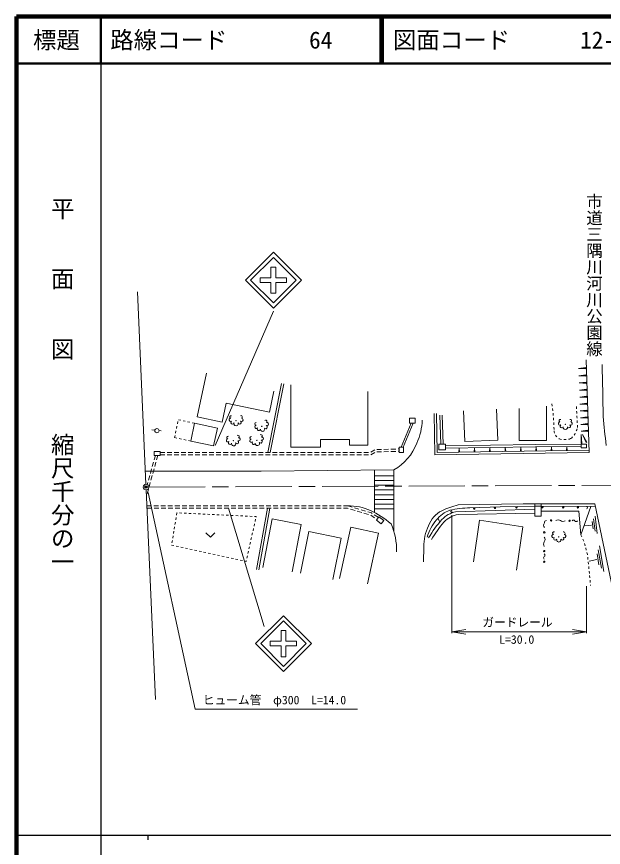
# Model space of a CAD drawing. Units: millimetres, scale not verified. Extents: x 40000 to 680000, y 20000 to 380000.
# Drawn here: x 40000 to 165329, y 202409 to 380000 of the extents above; entities that cross this region are included whole.
import ezdxf
from ezdxf.enums import TextEntityAlignment as Align

# ---------------------------------------------------------------- set-up
doc = ezdxf.new("R2010")
doc.units = ezdxf.units.MM
doc.header["$LTSCALE"] = 1000
doc.header["$PDMODE"] = 32
doc.header["$PDSIZE"] = 500
doc.linetypes.add('CHAIN', pattern=[18.5, 12, -1.5, 3.5, -1.5])
for name, color, linetype, lineweight in [('M-BGD', 7, 'Continuous', 13), ('M-BMK', 2, 'CHAIN', 13), ('M-TTL', 2, 'Continuous', 140), ('M-TTL-BAND', 7, 'Continuous', 25), ('M-TTL-LINE', 7, 'Continuous', 50), ('M-TTL-TXT', 7, 'Continuous', 13), ('M-WORK', 1, 'Continuous', 13)]:
    doc.layers.add(name, color=color, linetype=linetype, lineweight=lineweight)
doc.layers.add('M-OTRS', color=6, linetype='Continuous')
doc.styles.add('@ＭＳ ゴシック', font='')
doc.styles.add('ＭＳ ゴシック', font='')
doc.styles.get('@ＭＳ ゴシック').set_extended_font_data('@MS Gothic')
doc.styles.get('ＭＳ ゴシック').set_extended_font_data('MS Gothic')

# ---------------------------------------------------------------- blocks, each defined once
blk = doc.blocks.new('open_arrow')
at = {"color": 0, "linetype": 'Continuous', "lineweight": -2}
blk.add_lwpolyline([(7.5, 1.25), (0, 0), (7.5, -1.25)], dxfattribs=at)

msp = doc.modelspace()

# ---------------------------------------------------------------- linework, layer by layer
at = {"layer": 'M-BGD'}
for p, q in [((65785, 321171), (67622, 280038)), ((67676, 278839), (69679, 233990))]:
    msp.add_line(p, q, dxfattribs=at)
msp.add_circle((67649, 279438), 600, dxfattribs=at)
at = {"layer": 'M-BMK'}
msp.add_line((68251, 279441), (167042, 279815), dxfattribs=at)
at = {"layer": 'M-OTRS'}
msp.add_point((67649, 279438), dxfattribs=at)
at = {"layer": 'M-TTL'}
for p, q in [((40000, 380000), (40000, 20000)), ((680000, 380000), (40000, 380000))]:
    msp.add_line(p, q, dxfattribs=at)
at = {"layer": 'M-TTL-BAND'}
for p, q in [((58000, 370000), (58000, 20000)), ((40000, 205000), (579000, 205000)), ((68000, 205000), (68000, 204000))]:
    msp.add_line(p, q, dxfattribs=at)
at = {"layer": 'M-TTL-LINE'}
for p, q in [((58000, 380000), (58000, 370000)), ((117750, 380000), (117750, 370000)), ((118250, 380000), (118250, 370000)), ((40000, 370000), (680000, 370000))]:
    msp.add_line(p, q, dxfattribs=at)
at = {"layer": 'M-WORK'}
for p, q in [((94834, 329646), (88853, 323665)), ((94834, 329646), (100815, 323665)), ((94834, 328514), (89984, 323665)), ((94834, 328514), (99684, 323665)), ((94334, 326465), (95334, 326465)), ((94334, 326465), (94334, 324165)), ((95334, 326465), (95334, 324165)), ((94834, 317683), (88853, 323665)), ((94834, 318815), (89984, 323665)), ((92033, 323165), (92033, 324165)), ((92033, 324165), (94334, 324165)), ((94834, 317683), (100815, 323665)), ((94834, 318815), (99684, 323665)), ((95334, 324165), (97635, 324165)), ((97635, 324165), (97635, 323165)), ((92033, 323165), (94334, 323165)), ((94334, 323165), (94334, 320864)), ((95334, 323165), (97635, 323165)), ((95334, 323165), (95334, 320864)), ((94334, 320864), (95334, 320864)), ((82382, 288321), (94834, 317056)), ((161627, 306626), (162296, 286812)), ((80557, 303813), (78560, 294449)), ((161559, 304990), (160026, 304790)), ((161564, 304835), (160026, 304790)), ((161569, 304681), (160026, 304790)), ((161559, 304990), (161569, 304681)), ((161605, 303432), (160089, 303234)), ((161610, 303279), (160089, 303234)), ((161614, 303126), (160089, 303234)), ((161605, 303432), (161614, 303126)), ((96583, 301593), (93658, 286798)), ((97073, 301496), (94168, 286798)), ((98535, 301276), (98535, 287952)), ((161651, 301891), (160151, 301695)), ((161655, 301740), (160151, 301695)), ((161660, 301588), (160151, 301695)), ((161695, 300367), (160213, 300174)), ((161700, 300217), (160213, 300174)), ((161704, 300068), (160213, 300174)), ((161651, 301891), (161660, 301588)), ((161695, 300367), (161704, 300068)), ((94970, 299960), (94002, 295420)), ((115017, 288416), (115017, 299894)), ((161740, 298860), (160274, 298669)), ((161744, 298712), (160274, 298669)), ((161748, 298564), (160274, 298669)), ((161740, 298860), (161748, 298564)), ((83881, 293315), (84750, 297393)), ((84750, 297393), (94002, 295420)), ((153203, 296738), (153214, 289365)), ((154294, 297227), (154364, 296732)), ((161784, 297369), (160334, 297180)), ((161788, 297223), (160334, 297180)), ((161792, 297077), (160334, 297180)), ((161784, 297369), (161792, 297077)), ((129161, 295133), (129362, 286340)), ((129661, 295144), (129850, 286847)), ((135449, 295759), (135750, 289167)), ((142809, 289489), (142507, 296095)), ((147376, 289356), (147366, 296239)), ((154433, 296237), (154503, 295742)), ((154573, 295247), (154638, 294783)), ((161827, 295895), (160393, 295709)), ((161831, 295751), (160393, 295709)), ((161835, 295606), (160393, 295709)), ((161827, 295895), (161835, 295606)), ((74351, 292934), (74455, 293423)), ((75054, 293707), (74565, 293811)), ((76032, 293498), (75543, 293603)), ((77010, 293290), (76521, 293394)), ((77175, 289265), (77988, 293081)), ((77988, 293081), (77499, 293185)), ((77988, 293081), (82883, 292037)), ((83881, 293315), (78560, 294449)), ((122162, 287964), (124275, 293089)), ((122595, 287964), (124708, 293089)), ((130375, 294774), (130594, 288573)), ((130875, 294792), (131094, 288573)), ((154638, 294783), (154640, 294751)), ((154666, 294252), (154692, 293752)), ((154718, 293253), (154744, 292754)), ((161870, 294438), (160452, 294253)), ((161874, 294295), (160452, 294253)), ((161878, 294152), (160452, 294253)), ((161870, 294438), (161878, 294152)), ((69532, 291595), (68914, 291662)), ((70900, 291446), (70416, 291499)), ((73934, 290978), (74038, 291467)), ((74142, 291956), (74246, 292445)), ((82883, 292037), (82069, 288221)), ((154770, 292255), (154796, 291755)), ((161912, 292996), (160511, 292814)), ((161916, 292855), (160511, 292814)), ((161921, 292714), (160511, 292814)), ((161954, 291571), (160568, 291390)), ((161958, 291431), (160568, 291390)), ((161962, 291291), (160568, 291390)), ((161912, 292996), (161921, 292714)), ((161954, 291571), (161962, 291291)), ((73725, 290000), (73829, 290489)), ((74241, 289890), (73752, 289995)), ((75219, 289682), (74730, 289786)), ((76197, 289473), (75708, 289578)), ((104912, 287952), (104912, 289590)), ((104912, 289590), (111092, 289590)), ((111092, 289590), (111092, 288416)), ((142809, 289489), (135750, 289167)), ((160571, 288719), (160572, 290669)), ((160721, 288715), (160572, 290669)), ((160646, 288717), (160572, 290669)), ((161819, 289007), (160900, 290694)), ((161754, 288967), (160900, 290694)), ((161689, 288927), (160900, 290694)), ((77175, 289265), (76686, 289369)), ((82069, 288221), (77175, 289265)), ((98535, 287952), (104912, 287952)), ((111092, 288416), (115017, 288416)), ((131593, 288220), (150842, 288543)), ((131593, 287720), (150848, 288043)), ((134456, 286956), (134519, 287702)), ((134605, 286958), (134519, 287702)), ((134530, 286957), (134519, 287702)), ((137744, 287002), (137808, 287747)), ((137893, 287004), (137808, 287747)), ((137818, 287003), (137808, 287747)), ((141031, 287049), (141095, 287792)), ((141180, 287051), (141095, 287792)), ((141106, 287050), (141095, 287792)), ((144318, 287095), (144381, 287838)), ((144466, 287097), (144381, 287838)), ((144392, 287096), (144381, 287838)), ((153214, 289365), (147376, 289356)), ((147602, 287141), (147666, 287883)), ((147750, 287144), (147666, 287883)), ((147676, 287142), (147666, 287883)), ((150842, 288543), (160568, 288612)), ((150848, 288043), (160568, 288112)), ((150886, 287188), (150950, 287928)), ((151034, 287190), (150950, 287928)), ((150960, 287189), (150950, 287928)), ((154169, 287234), (154232, 287973)), ((154316, 287236), (154232, 287973)), ((154242, 287235), (154232, 287973)), ((157450, 287281), (157513, 288018)), ((157597, 287283), (157513, 288018)), ((157523, 287282), (157513, 288018)), ((160721, 288715), (160571, 288719)), ((161819, 289007), (161689, 288927)), ((69653, 286204), (69383, 285241)), ((70173, 286204), (69903, 285241)), ((70651, 286798), (71651, 286798)), ((70651, 286298), (71651, 286298)), ((72151, 286798), (73151, 286798)), ((72151, 286298), (73151, 286298)), ((73651, 286798), (74651, 286798)), ((73651, 286298), (74651, 286298)), ((75151, 286798), (76151, 286798)), ((75151, 286298), (76151, 286298)), ((76651, 286798), (77651, 286798)), ((76651, 286298), (77651, 286298)), ((78151, 286798), (79151, 286798)), ((78151, 286298), (79151, 286298)), ((79651, 286798), (80651, 286798)), ((79651, 286298), (80651, 286298)), ((81151, 286798), (82151, 286798)), ((81151, 286298), (82151, 286298)), ((82651, 286798), (83651, 286798)), ((82651, 286298), (83651, 286298)), ((84151, 286798), (85151, 286798)), ((84151, 286298), (85151, 286298)), ((85651, 286798), (86651, 286798)), ((85651, 286298), (86651, 286298)), ((87151, 286798), (88151, 286798)), ((87151, 286298), (88151, 286298)), ((88651, 286798), (89651, 286798)), ((88651, 286298), (89651, 286298)), ((90151, 286798), (91151, 286798)), ((90151, 286298), (91151, 286298)), ((91651, 286798), (92651, 286798)), ((91651, 286298), (92651, 286298)), ((93151, 286798), (94151, 286798)), ((93151, 286298), (94151, 286298)), ((94651, 286798), (95651, 286798)), ((94651, 286298), (95651, 286298)), ((96151, 286798), (97151, 286798)), ((96151, 286298), (97151, 286298)), ((97651, 286798), (98651, 286798)), ((97651, 286298), (98651, 286298)), ((99151, 286798), (100151, 286798)), ((99151, 286298), (100151, 286298)), ((100651, 286798), (101651, 286798)), ((100651, 286298), (101651, 286298)), ((102151, 286798), (103151, 286798)), ((102151, 286298), (103151, 286298)), ((103651, 286798), (104651, 286798)), ((103651, 286298), (104651, 286298)), ((105151, 286798), (106151, 286798)), ((105151, 286298), (106151, 286298)), ((106651, 286798), (107651, 286798)), ((106651, 286298), (107651, 286298)), ((108151, 286798), (109151, 286798)), ((108151, 286298), (109151, 286298)), ((109651, 286798), (110651, 286798)), ((109651, 286298), (110651, 286298)), ((111151, 286798), (112151, 286798)), ((111151, 286298), (112151, 286298)), ((112651, 286798), (113651, 286798)), ((112651, 286298), (113651, 286298)), ((114151, 286798), (115151, 286798)), ((114151, 286298), (115151, 286298)), ((115630, 286872), (116478, 287402)), ((115651, 286298), (115656, 286298)), ((115656, 286298), (116499, 286826)), ((116965, 286952), (117965, 286980)), ((116966, 287452), (117966, 287480)), ((118465, 286994), (119464, 287023)), ((118466, 287495), (119465, 287523)), ((119964, 287037), (120964, 287065)), ((119965, 287537), (120965, 287566)), ((121464, 287080), (121689, 287086)), ((121465, 287580), (121689, 287586)), ((129362, 286340), (162296, 286812)), ((129850, 286847), (162279, 287312)), ((134605, 286958), (134456, 286956)), ((137893, 287004), (137744, 287002)), ((141180, 287051), (141031, 287049)), ((144466, 287097), (144318, 287095)), ((147750, 287144), (147602, 287141)), ((151034, 287190), (150886, 287188)), ((154316, 287236), (154169, 287234)), ((157597, 287283), (157450, 287281)), ((69249, 284759), (68979, 283797)), ((69768, 284759), (69498, 283797)), ((67497, 282839), (92232, 282839)), ((68844, 283315), (68574, 282352)), ((69363, 283315), (69093, 282352)), ((92232, 282839), (120577, 283104)), ((116463, 283066), (116463, 273996)), ((120577, 269960), (120577, 283104)), ((68439, 281871), (68169, 280908)), ((68958, 281871), (68688, 280908)), ((116463, 281838), (120577, 281838)), ((116463, 280831), (120577, 280831)), ((68149, 278982), (67879, 278019)), ((68034, 280426), (67909, 279979)), ((68553, 280426), (68284, 279463)), ((116463, 279823), (120577, 279823)), ((67744, 277538), (67735, 277507)), ((68132, 278242), (78148, 231958)), ((116463, 278816), (120577, 278816)), ((116463, 277808), (120577, 277808)), ((67828, 275426), (68828, 275426)), ((69328, 275426), (70328, 275426)), ((70828, 275426), (71828, 275426)), ((72328, 275426), (73328, 275426)), ((73828, 275426), (74828, 275426)), ((75328, 275426), (76328, 275426)), ((76828, 275426), (77828, 275426)), ((78328, 275426), (79328, 275426)), ((79828, 275426), (80828, 275426)), ((81328, 275426), (82328, 275426)), ((82828, 275426), (83828, 275426)), ((84328, 275426), (85328, 275426)), ((85828, 275426), (86828, 275426)), ((87328, 275426), (88328, 275426)), ((88828, 275426), (89828, 275426)), ((90328, 275426), (91328, 275426)), ((91828, 275426), (92828, 275426)), ((93328, 275426), (94328, 275426)), ((94828, 275426), (95828, 275426)), ((96328, 275426), (97328, 275426)), ((97828, 275426), (98828, 275426)), ((99328, 275426), (100328, 275426)), ((100828, 275426), (101828, 275426)), ((102328, 275426), (103328, 275426)), ((103828, 275426), (104828, 275426)), ((105328, 275426), (106328, 275426)), ((106828, 275426), (107828, 275426)), ((108328, 275426), (109328, 275426)), ((109828, 275426), (110717, 275426)), ((110717, 275426), (111676, 275139)), ((116463, 276801), (120577, 276801)), ((116463, 275793), (120577, 275793)), ((134302, 275602), (148177, 275844)), ((143299, 275189), (150702, 275344)), ((148177, 275844), (163530, 275844)), ((150702, 275844), (150702, 273236)), ((150702, 275344), (152074, 275335)), ((152074, 273236), (152074, 275844)), ((152074, 275335), (163651, 275258)), ((163530, 275844), (169701, 246140)), ((67851, 274926), (68851, 274926)), ((69351, 274926), (70351, 274926)), ((70851, 274926), (71851, 274926)), ((72351, 274926), (73351, 274926)), ((73851, 274926), (74851, 274926)), ((74227, 273921), (74147, 273428)), ((74301, 273918), (74227, 273921)), ((75300, 273871), (74801, 273894)), ((75351, 274926), (76351, 274926)), ((76299, 273824), (75800, 273847)), ((77298, 273777), (76799, 273801)), ((76851, 274926), (77851, 274926)), ((78297, 273730), (77798, 273754)), ((78351, 274926), (79351, 274926)), ((79296, 273684), (78796, 273707)), ((80295, 273637), (79795, 273660)), ((79851, 274926), (80851, 274926)), ((81294, 273590), (80794, 273613)), ((81351, 274926), (82351, 274926)), ((82293, 273543), (81793, 273567)), ((83292, 273496), (82792, 273520)), ((82851, 274926), (83851, 274926)), ((84351, 274926), (85351, 274926)), ((85223, 274926), (92842, 249619)), ((85851, 274926), (86851, 274926)), ((87351, 274926), (88351, 274926)), ((88851, 274926), (89851, 274926)), ((90351, 274926), (91351, 274926)), ((91222, 261810), (93553, 274926)), ((91715, 261722), (94061, 274926)), ((91851, 274926), (92851, 274926)), ((93351, 274926), (94351, 274926)), ((94851, 274926), (95851, 274926)), ((96351, 274926), (97351, 274926)), ((97851, 274926), (98851, 274926)), ((99351, 274926), (100351, 274926)), ((100851, 274926), (101851, 274926)), ((102351, 274926), (103351, 274926)), ((103851, 274926), (104851, 274926)), ((105351, 274926), (106351, 274926)), ((106851, 274926), (107851, 274926)), ((108351, 274926), (109351, 274926)), ((109851, 274926), (110644, 274926)), ((110644, 274926), (110842, 274867)), ((111321, 274723), (112279, 274436)), ((112155, 274996), (113113, 274709)), ((112758, 274293), (113716, 274006)), ((113592, 274566), (114550, 274279)), ((114195, 273863), (115153, 273576)), ((115029, 274136), (115766, 273915)), ((115766, 273915), (115960, 273791)), ((116381, 273521), (117223, 272981)), ((116463, 274786), (120577, 274786)), ((150702, 274719), (133768, 274155)), ((150779, 273887), (134311, 273560)), ((136819, 275016), (143299, 275189)), ((152074, 274271), (160061, 274271)), ((160061, 274271), (160508, 269221)), ((160508, 269221), (162666, 275264)), ((73906, 271947), (73826, 271453)), ((74067, 272934), (73986, 272441)), ((84290, 273449), (83791, 273473)), ((85289, 273403), (84790, 273426)), ((86288, 273356), (85789, 273379)), ((87287, 273309), (86788, 273332)), ((88286, 273262), (87787, 273286)), ((89285, 273215), (88786, 273239)), ((90284, 273169), (89784, 273192)), ((91183, 273126), (90783, 273145)), ((90940, 272054), (91050, 272542)), ((91161, 273029), (91183, 273126)), ((92611, 262254), (94608, 272653)), ((94608, 272653), (100801, 271464)), ((115623, 273413), (116465, 272873)), ((117387, 273083), (116847, 272368)), ((116847, 272368), (117872, 271596)), ((116886, 272603), (116980, 272543)), ((118411, 272311), (117387, 273083)), ((118411, 272311), (117872, 271596)), ((130406, 272002), (130002, 272785)), ((132941, 273448), (132941, 248191)), ((138877, 272344), (137560, 263486)), ((138877, 272344), (148142, 270966)), ((150702, 273236), (152074, 273236)), ((162954, 272084), (163166, 270496)), ((163249, 272643), (163603, 269997)), ((163544, 273201), (164039, 269498)), ((73585, 269973), (73505, 269479)), ((73746, 270960), (73666, 270466)), ((90497, 270104), (90608, 270591)), ((90718, 271079), (90829, 271566)), ((100801, 271464), (98850, 261307)), ((111389, 270896), (108982, 259854)), ((117326, 269602), (111389, 270896)), ((146763, 261694), (148142, 270966)), ((162816, 271270), (161353, 271151)), ((73425, 268986), (73345, 268492)), ((80421, 269651), (81381, 268691)), ((81381, 268691), (82341, 269651)), ((90054, 268153), (90165, 268641)), ((90275, 269128), (90386, 269616)), ((100621, 260998), (102433, 269915)), ((102433, 269915), (109325, 268514)), ((109325, 268514), (107535, 259708)), ((114953, 258716), (117326, 269602)), ((160508, 269221), (160719, 268767)), ((160930, 268314), (161140, 267860)), ((73105, 267016), (73593, 266910)), ((73265, 267999), (73184, 267505)), ((74082, 266803), (74570, 266697)), ((75059, 266590), (75548, 266484)), ((89611, 266203), (89722, 266690)), ((89833, 267178), (89943, 267666)), ((126926, 263434), (127012, 266623)), ((161288, 267384), (161420, 266902)), ((161553, 266420), (161685, 265938)), ((164490, 266858), (165455, 261381)), ((76036, 266377), (76525, 266271)), ((77013, 266164), (77502, 266057)), ((77990, 265951), (78479, 265844)), ((78967, 265738), (79456, 265631)), ((79944, 265525), (80433, 265418)), ((80921, 265312), (81410, 265205)), ((81898, 265099), (82387, 264992)), ((82875, 264885), (83364, 264779)), ((83852, 264672), (84341, 264566)), ((89169, 264252), (89279, 264740)), ((89390, 265228), (89501, 265715)), ((161818, 265455), (161939, 265016)), ((161939, 265016), (161943, 264972)), ((163969, 265143), (164383, 262796)), ((164230, 266001), (164919, 262088)), ((84829, 264459), (85318, 264353)), ((85806, 264246), (86295, 264140)), ((86783, 264033), (87272, 263927)), ((87760, 263820), (88249, 263713)), ((88737, 263607), (89009, 263548)), ((89009, 263548), (89058, 263765)), ((161993, 264474), (162042, 263977)), ((162091, 263479), (162140, 262982)), ((163911, 263919), (162318, 263620)), ((162189, 262484), (162239, 261987)), ((162288, 261489), (162337, 260991)), ((162386, 260494), (162436, 259996)), ((162485, 259499), (162534, 259001)), ((161724, 258235), (161724, 248191)), ((162583, 258504), (162594, 258397)), ((96987, 251940), (91006, 245959)), ((96987, 250809), (92137, 245959)), ((96987, 251940), (102968, 245959)), ((96987, 250809), (101836, 245959)), ((96487, 248760), (96487, 246459)), ((96487, 248760), (97487, 248760)), ((97487, 248760), (97487, 246459)), ((132941, 248491), (161724, 248491)), ((96987, 239978), (91006, 245959)), ((96987, 241109), (92137, 245959)), ((94186, 246459), (96487, 246459)), ((94186, 245459), (94186, 246459)), ((94186, 245459), (96487, 245459)), ((96487, 245459), (96487, 243158)), ((96987, 241109), (101836, 245959)), ((96987, 239978), (102968, 245959)), ((97487, 246459), (99788, 246459)), ((97487, 245459), (99788, 245459)), ((97487, 245459), (97487, 243158)), ((99788, 246459), (99788, 245459)), ((96487, 243158), (97487, 243158)), ((78148, 231958), (112825, 231958))]:
    msp.add_line(p, q, dxfattribs=at)
for points in [[(123948, 294191), (125110, 294191), (125110, 293089), (123948, 293089)], [(121689, 287964), (122619, 287964), (122619, 286806), (121689, 286806)], [(130208, 288573), (131593, 288573), (131593, 287411), (130208, 287411)], [(160568, 288612), (161704, 288612), (161704, 287802), (160568, 287802)], [(69385, 287060), (70651, 287060), (70651, 286204), (69385, 286204)]]:
    msp.add_lwpolyline(points, close=True, dxfattribs=at)
for centre, radius in [((86874, 293640), 46.1), ((69967, 291480), 450), ((92369, 292437), 46.1), ((157205, 292847), 46.1), ((86293, 289353), 46.1), ((91306, 289401), 46.1), ((152322, 275120), 150), ((137758, 274827), 150), ((142170, 274973), 150), ((146772, 275077), 150), ((156743, 275077), 150), ((159897, 275094), 150), ((155808, 268797), 46.1)]:
    msp.add_circle(centre, radius, dxfattribs=at)
for centre, radius, start, end in [((-1191096, 268535), 1356647, 1.0977, 1.56674), ((42643, 288484), 117200, 3.75587, 4.00031), ((42643, 288484), 117200, 3.267, 3.51143), ((85721, 293800), 342, 88.13012, 305.00001), ((85832, 294415), 290, 70.00006, 249.99998), ((86114, 293239), 342, 125.00005, 341.86992), ((86875, 292987), 459, 161.56506, 18.43499), ((87636, 293239), 342, 198.13012, 55.00005), ((87918, 294415), 290, 290.00002, 110.00003), ((88029, 293800), 342, 235.00002, 91.86993), ((91164, 292922), 290, 84.66261, 264.66253), ((93183, 293451), 290, 304.66257, 124.66258), ((93445, 292884), 342, 249.66257, 106.53248), ((114514, 293972), 12104, 334.76676, 359.04068), ((156052, 293007), 342, 88.13012, 305.00001), ((156163, 293622), 290, 70.00006, 249.99998), ((158249, 293622), 290, 290.00002, 110.00003), ((158360, 293007), 342, 235.00002, 91.86993), ((42643, 288484), 117200, 2.77812, 3.02256), ((42643, 288484), 117200, 2.28925, 2.53369), ((314369, 306714), 149565, 184.67482, 187.06143), ((91213, 292299), 342, 102.79267, 319.66256), ((91735, 291856), 342, 139.6626, 356.53247), ((92535, 291805), 459, 176.22761, 33.09754), ((93208, 292242), 342, 212.79267, 69.6626), ((157126, 291722), 2329, 186.02562, 198.32604), ((156445, 292446), 342, 125.00005, 341.86992), ((157206, 292195), 459, 161.56506, 18.43499), ((157967, 292446), 342, 198.13012, 55.00005), ((155415, 293136), 4476, 337.55713, 343.95748), ((42643, 288484), 117200, 1.80037, 2.04481), ((85130, 289399), 342, 93.74056, 310.61044), ((85180, 290022), 290, 75.61049, 255.61042), ((87256, 290226), 290, 295.61045, 115.61046), ((87426, 289624), 342, 240.61046, 97.48037), ((90145, 289317), 342, 100.13098, 317.00086), ((90125, 289942), 290, 82.00091, 262.00083), ((92135, 289167), 342, 210.13097, 67.0009), ((92166, 290376), 290, 302.00087, 122.00088), ((92402, 289797), 342, 247.00088, 103.87078), ((157126, 291722), 2329, 210.62646, 222.92688), ((157126, 291722), 2329, 235.2273, 237.5722), ((157069, 293407), 3841, 251.93095, 259.39015), ((157069, 293407), 3841, 266.84935, 274.30855), ((157069, 293407), 3841, 281.76775, 289.22695), ((155415, 293136), 4476, 311.95573, 318.35608), ((155415, 293136), 4476, 324.75643, 331.15678), ((85575, 288879), 342, 130.61048, 347.48035), ((86357, 288703), 459, 167.1755, 24.04543), ((87090, 289028), 342, 203.74055, 60.61048), ((90646, 288850), 342, 137.0009, 353.87077), ((91443, 288762), 459, 173.56591, 30.43584), ((115217, 292639), 10938, 299.34263, 339.51759), ((110705, 262744), 12682, 67.28933, 89.94522), ((137751, 260130), 15852, 102.5636, 115.99134), ((161724, 275021), 250, 270, 90), ((106165, 255172), 21457, 49.96622, 63.91008), ((133491, 269190), 5843, 117.37946, 160.16152), ((134460, 268802), 5977, 108.68711, 143.03859), ((135318, 267940), 6405, 104.00275, 134.16401), ((135136, 268326), 5298, 98.96181, 136.74295), ((137494, 252944), 22082, 91.7523, 102.95246), ((133007, 274311), 250, 105.31911, 285.31911), ((136613, 266338), 9205, 138.83491, 165.07572), ((151532, 254638), 27346, 139.12335, 149.32934), ((156160, 251282), 32351, 140.2761, 148.39802), ((153481, 271253), 908, 146.38029, 213.17727), ((153222, 271806), 500, 95.74783, 185.82252), ((154172, 272289), 150, 360, 180), ((154172, 272289), 150, 180, 360), ((155661, 271509), 908, 55.76717, 122.56414), ((156683, 273011), 908, 235.76717, 302.56414), ((158105, 272232), 150, 360, 180), ((158105, 272232), 150, 180, 360), ((158936, 272038), 332, 32.44732, 145.88399), ((159497, 272394), 332, 212.44732, 325.88399), ((107289, 265957), 13878, 358.43399, 23.99746), ((136718, 266908), 9710, 153.94836, 181.68432), ((152717, 269756), 150, 360, 180), ((152717, 269756), 150, 180, 360), ((151953, 268259), 908, 326.38029, 33.17727), ((154655, 268957), 342, 88.13012, 305.00001), ((154765, 269572), 290, 70.00006, 249.99998), ((155048, 268396), 342, 125.00005, 341.86992), ((155809, 268145), 459, 161.56506, 18.43499), ((156570, 268396), 342, 198.13012, 55.00005), ((156852, 269572), 290, 290.00002, 110.00003), ((156962, 268957), 342, 235.00002, 91.86993), ((153466, 267253), 908, 146.38029, 213.17727), ((152701, 265756), 150, 360, 180), ((152701, 265756), 150, 180, 360), ((152516, 264856), 332, 303.06045, 56.49712), ((152693, 263466), 150, 360, 180), ((152693, 263466), 150, 180, 360), ((152878, 264299), 332, 123.06045, 236.49712)]:
    msp.add_arc(centre, radius, start, end, dxfattribs=at)

# ---------------------------------------------------------------- block references
at = {"layer": 'M-WORK', "xscale": 400, "yscale": 400}
msp.add_blockref('open_arrow', (132941, 248491), dxfattribs=at)
at = {"layer": 'M-WORK', "xscale": 400, "yscale": 400, "rotation": 180}
msp.add_blockref('open_arrow', (161724, 248491), dxfattribs=at)

# ---------------------------------------------------------------- texts
at = {"layer": 'M-TTL-BAND', "style": '@ＭＳ ゴシック'}
for s, p in [('平\u3000\u3000面\u3000\u3000図', (49777, 306475)), ('縮尺千分の一', (49777, 261030))]:
    msp.add_text(s, height=3666, rotation=270, dxfattribs=at).set_placement(p, align=Align.MIDDLE_RIGHT)
at = {"layer": 'M-TTL-TXT', "style": 'ＭＳ ゴシック'}
msp.add_text('標題', height=3666, dxfattribs=at).set_placement((48500, 375000), align=Align.MIDDLE_CENTER)
for s, p in [('路線コード       64', (60000, 375000)), ('図面コード      12-0', (120380, 375000))]:
    msp.add_text(s, height=3666, dxfattribs=at).set_placement(p, align=Align.MIDDLE_LEFT)
at = {"layer": 'M-WORK', "style": '@ＭＳ ゴシック'}
msp.add_text('市道三隅川河川公園線', height=2566, rotation=270, dxfattribs=at).set_placement((161339, 324744), align=Align.BOTTOM_CENTER)
at = {"layer": 'M-WORK', "style": 'ＭＳ ゴシック'}
msp.add_text('ガードレール', height=1833, dxfattribs=at).set_placement((146968, 249052), align=Align.BOTTOM_CENTER)
for s, p in [('L=30.0', (143086, 245382)), ('ヒューム管\u3000φ300\u3000L=14.0', (79771, 232440))]:
    msp.add_text(s, height=1833, dxfattribs=at).set_placement(p, align=Align.BOTTOM_LEFT)

doc.saveas('drawing.dxf')
